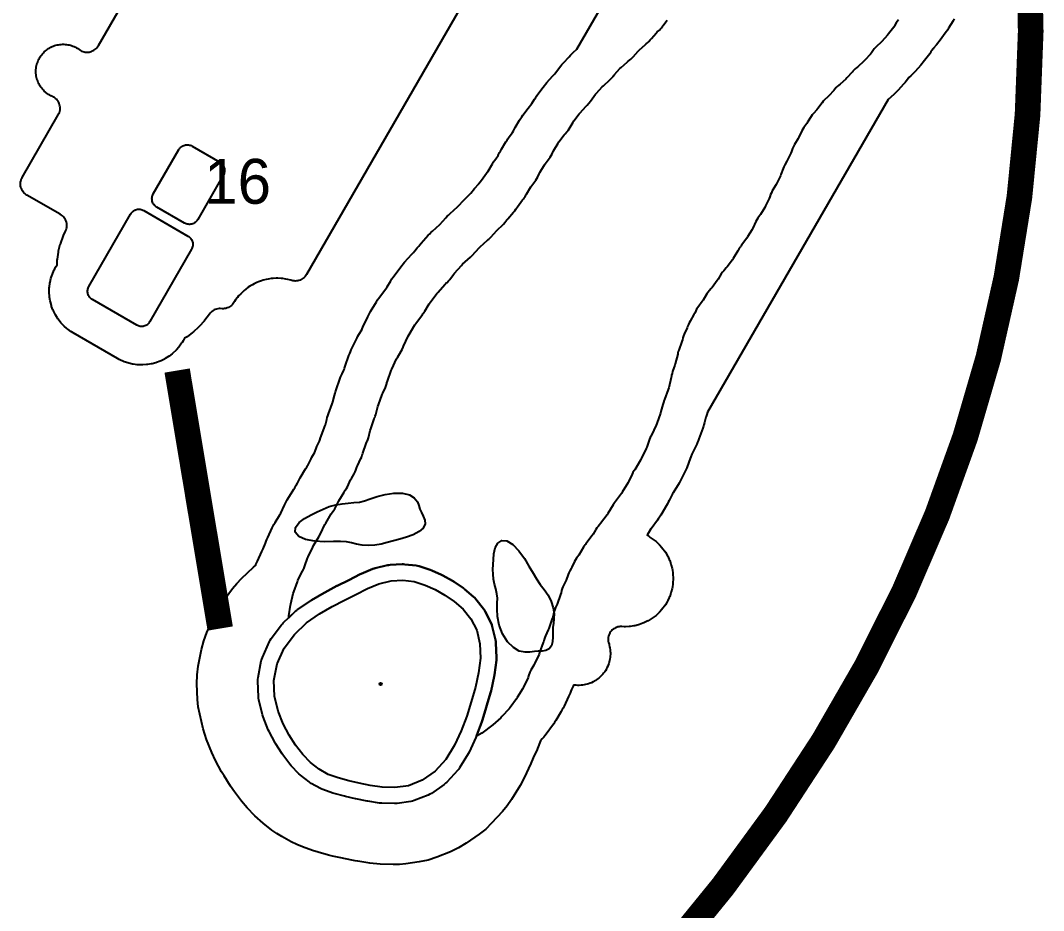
# Model space of a CAD drawing. Extents: x 425531 to 428300, y 1577248 to 1578701.
# Drawn here: x 425815.2 to 426134.5, y 1577778 to 1578055.8 of the extents above; entities that cross this region are included whole.
import ezdxf

# ---------------------------------------------------------------- set-up
doc = ezdxf.new("R2010")
doc.units = 21
for name, color, linetype, true_color in [('L-GOLF-ANNO', 7, 'Continuous', 0xffd23c), ('L-GOLF-BNKR', 7, 'Continuous', 0xe9dcb5), ('L-GOLF-CART', 7, 'Continuous', 0xcfcac0), ('L-GOLF-COLLAR', 7, 'Continuous', 0x5f9a33), ('L-GOLF-FWY', 7, 'Continuous', 0x6a9e35), ('L-GOLF-GRN', 7, 'Continuous', 0x74b23e), ('L-GOLF-PIN', 7, 'Continuous', 0xe0262b), ('L-GOLF-ROUGH', 7, 'Continuous', 0x4f7d2c), ('L-GOLF-TEE', 7, 'Continuous', 0x6fa63a)]:
    doc.layers.add(name, color=color, linetype=linetype, true_color=true_color)

msp = doc.modelspace()

# ---------------------------------------------------------------- linework, layer by layer
at = {"layer": 'L-GOLF-BNKR'}
for points, elevation in [([(425901.1, 1577897.6), (425902.2, 1577899.1), (425903.9, 1577900.4), (425905.9, 1577901.5), (425907.8, 1577902.5), (425909.7, 1577903.3), (425911.6, 1577904.1), (425913.6, 1577904.6), (425915.6, 1577905), (425917.5, 1577905.2), (425919.3, 1577905.4), (425921, 1577905.5), (425922.6, 1577905.9), (425924.4, 1577906.5), (425926.5, 1577907.2), (425929, 1577907.9), (425931.7, 1577908.3), (425934.4, 1577908.3), (425936.6, 1577907.8), (425938.1, 1577906.8), (425939.1, 1577905.6), (425939.6, 1577904.4), (425939.9, 1577903.3), (425940.4, 1577902.2), (425940.9, 1577901.1), (425941.4, 1577899.9), (425941.5, 1577898.7), (425940.9, 1577897.4), (425939.7, 1577896.3), (425937.8, 1577895.3), (425935.7, 1577894.5), (425933.6, 1577893.9), (425931.6, 1577893.4), (425929.7, 1577892.9), (425927.8, 1577892.4), (425925.8, 1577892.1), (425923.8, 1577892), (425921.9, 1577892.1), (425920.1, 1577892.4), (425918.5, 1577892.8), (425917, 1577893.1), (425915.1, 1577893.2), (425912.9, 1577893.2), (425910.1, 1577893.1), (425907.1, 1577893.3), (425904.2, 1577893.8), (425902.1, 1577894.8), (425901, 1577896.1), (425901.1, 1577897.6)], 68.75), ([(425963, 1577889.4), (425963.4, 1577891.2), (425964.2, 1577892.7), (425965.4, 1577893.5), (425967, 1577893.4), (425968.9, 1577892.3), (425970.8, 1577890.3), (425972.5, 1577887.9), (425973.9, 1577885.5), (425975.2, 1577883.3), (425976.3, 1577881.5), (425977.4, 1577879.8), (425978.7, 1577878.2), (425979.9, 1577876.4), (425980.8, 1577874.5), (425981.5, 1577872.5), (425981.8, 1577870.7), (425981.7, 1577869.1), (425981.6, 1577867.7), (425981.4, 1577866.4), (425981.4, 1577864.9), (425981.4, 1577863.4), (425981.3, 1577861.9), (425980.9, 1577860.6), (425980.2, 1577859.7), (425979.2, 1577859.2), (425978, 1577859), (425976.8, 1577859), (425975.6, 1577858.9), (425974.2, 1577858.7), (425972.7, 1577858.7), (425970.9, 1577859), (425969.1, 1577860.1), (425967.2, 1577861.9), (425965.7, 1577864.4), (425964.6, 1577867.1), (425964.1, 1577869.8), (425964, 1577872.1), (425964, 1577874), (425964.1, 1577875.5), (425963.9, 1577876.9), (425963.6, 1577878.4), (425963.2, 1577879.9), (425962.8, 1577881.4), (425962.7, 1577883), (425962.6, 1577884.5), (425962.7, 1577886), (425962.8, 1577887.6), (425963, 1577889.4)], 69.02)]:
    msp.add_lwpolyline(points, close=True, dxfattribs=dict(at, elevation=elevation))
at = {"layer": 'L-GOLF-CART', "const_width": 8}
for points in [[(426082.63, 1578273.06), (426094.04, 1578244.26), (426103.89, 1578215.8), (426112.2, 1578187.69), (426118.96, 1578159.93), (426124.17, 1578132.53), (426127.83, 1578105.47), (426129.94, 1578078.76), (426130.5, 1578052.4), (426129.51, 1578026.39), (426126.98, 1578000.73), (426122.89, 1577975.42), (426117.26, 1577950.46), (426110.08, 1577925.85), (426101.34, 1577901.59), (426091.06, 1577877.67), (426079.23, 1577854.11), (426065.85, 1577830.9), (426050.93, 1577808.04), (426034.45, 1577785.52), (426016.43, 1577763.36), (425996.85, 1577741.54), (425975.73, 1577720.08), (425953.06, 1577698.96)], [(425877.57, 1577866.04), (425876.98, 1577869.54), (425876.4, 1577873.04), (425875.81, 1577876.54), (425875.23, 1577880.04), (425874.64, 1577883.54), (425874.06, 1577887.04), (425873.47, 1577890.54), (425872.89, 1577894.04), (425872.3, 1577897.54), (425871.72, 1577901.04), (425871.13, 1577904.54), (425870.55, 1577908.04), (425869.97, 1577911.54), (425869.38, 1577915.04), (425868.8, 1577918.55), (425868.21, 1577922.05), (425867.63, 1577925.55), (425867.04, 1577929.05), (425866.46, 1577932.55), (425865.87, 1577936.05), (425865.29, 1577939.55), (425864.7, 1577943.05), (425864.12, 1577946.55)]]:
    msp.add_lwpolyline(points, dxfattribs=at)
at = {"layer": 'L-GOLF-COLLAR', "elevation": 72.72}
msp.add_lwpolyline([(425909.63, 1577815.79), (425909.25, 1577815.94), (425908.88, 1577816.12), (425905.98, 1577817.72), (425905.65, 1577817.92), (425905.33, 1577818.15), (425902.63, 1577820.25), (425902.09, 1577820.74), (425899.69, 1577823.24), (425899.32, 1577823.68), (425897.12, 1577826.58), (425896.86, 1577826.95), (425894.86, 1577830.15), (425894.71, 1577830.41), (425892.81, 1577833.91), (425892.56, 1577834.44), (425890.96, 1577838.44), (425890.74, 1577839.14), (425889.64, 1577843.74), (425889.55, 1577844.21), (425889.5, 1577844.7), (425889.3, 1577849.6), (425889.31, 1577850.17), (425889.39, 1577850.74), (425890.39, 1577855.94), (425890.53, 1577856.51), (425890.74, 1577857.05), (425892.94, 1577861.95), (425893.19, 1577862.43), (425893.49, 1577862.89), (425896.69, 1577867.19), (425896.96, 1577867.52), (425897.26, 1577867.83), (425901.06, 1577871.43), (425901.36, 1577871.69), (425901.68, 1577871.93), (425905.78, 1577874.73), (425906.06, 1577874.91), (425909.96, 1577877.21), (425910.17, 1577877.32), (425913.97, 1577879.32), (425914.06, 1577879.37), (425917.66, 1577881.17), (425921.26, 1577882.97), (425921.58, 1577883.12), (425925.18, 1577884.62), (425925.56, 1577884.76), (425925.95, 1577884.87), (425929.75, 1577885.77), (425930.19, 1577885.85), (425930.63, 1577885.89), (425934.33, 1577886.09), (425934.75, 1577886.1), (425935.17, 1577886.07), (425938.67, 1577885.67), (425939.16, 1577885.59), (425939.64, 1577885.46), (425943.04, 1577884.36), (425943.56, 1577884.16), (425946.66, 1577882.76), (425947, 1577882.58), (425950.1, 1577880.88), (425950.54, 1577880.62), (425953.44, 1577878.62), (425953.85, 1577878.3), (425956.65, 1577875.9), (425956.99, 1577875.58), (425957.3, 1577875.22), (425959.7, 1577872.22), (425960.01, 1577871.79), (425960.27, 1577871.34), (425962.07, 1577867.74), (425962.3, 1577867.21), (425962.46, 1577866.66), (425963.46, 1577862.46), (425963.55, 1577861.99), (425963.6, 1577861.52), (425963.8, 1577857.02), (425963.8, 1577856.59), (425963.76, 1577856.15), (425963.16, 1577851.55), (425963.08, 1577851.12), (425962.08, 1577846.62), (425962, 1577846.31), (425960.7, 1577841.81), (425960.67, 1577841.71), (425959.27, 1577837.21), (425959.19, 1577836.97), (425957.49, 1577832.37), (425957.33, 1577831.99), (425955.23, 1577827.49), (425954.96, 1577826.98), (425952.26, 1577822.58), (425951.99, 1577822.19), (425951.68, 1577821.82), (425948.28, 1577818.12), (425947.89, 1577817.74), (425947.47, 1577817.4), (425943.47, 1577814.6), (425942.97, 1577814.3), (425942.44, 1577814.05), (425938.14, 1577812.35), (425937.58, 1577812.17), (425937.01, 1577812.05), (425932.81, 1577811.45), (425932.39, 1577811.41), (425931.98, 1577811.4), (425927.98, 1577811.5), (425927.3, 1577811.56), (425923.6, 1577812.16), (425923.42, 1577812.2), (425919.92, 1577812.9), (425919.83, 1577812.92), (425916.63, 1577813.62), (425916.38, 1577813.68), (425913.08, 1577814.58), (425912.73, 1577814.69), (425909.63, 1577815.79)], close=True, dxfattribs=at)
at = {"layer": 'L-GOLF-FWY', "elevation": 70.9}
msp.add_lwpolyline([(426089.27, 1578056.03), (426088.88, 1578055.56), (426088.54, 1578055.05), (426088.01, 1578054.16), (426087.74, 1578053.75), (426086.15, 1578051.62), (426085.84, 1578051.24), (426084.06, 1578049.27), (426083.71, 1578048.92), (426082.48, 1578047.81), (426082.04, 1578047.37), (426081.65, 1578046.9), (426080.77, 1578045.7), (426080.46, 1578045.32), (426078.74, 1578043.43), (426078.4, 1578043.09), (426076.51, 1578041.38), (426076.25, 1578041.16), (426076.25, 1578041.16), (426075.68, 1578040.69), (426075.33, 1578040.34), (426075.07, 1578040.03), (426075.02, 1578039.97), (426074.86, 1578039.78), (426074.75, 1578039.65), (426073.14, 1578037.87), (426072.79, 1578037.52), (426071.01, 1578035.91), (426070.63, 1578035.6), (426070.62, 1578035.6), (426070.15, 1578035.21), (426069.8, 1578034.86), (426069.42, 1578034.39), (426069.38, 1578034.34), (426069.07, 1578033.96), (426067.54, 1578032.28), (426067.2, 1578031.93), (426066.19, 1578031.02), (426065.76, 1578030.58), (426065.37, 1578030.11), (426064.05, 1578028.34), (426063.74, 1578027.96), (426062.69, 1578026.8), (426062.3, 1578026.32), (426061.96, 1578025.82), (426060.88, 1578024.01), (426060.61, 1578023.6), (426059.72, 1578022.4), (426059.38, 1578021.89), (426059.09, 1578021.35), (426058.18, 1578019.43), (426057.95, 1578019), (426056.83, 1578017.14), (426056.71, 1578016.91), (426056.48, 1578016.51), (426056.18, 1578015.81), (426055.85, 1578014.88), (426055.66, 1578014.43), (426054.65, 1578012.28), (426054.42, 1578011.85), (426053.73, 1578010.71), (426053.44, 1578010.17), (426053.21, 1578009.6), (426052.55, 1578007.77), (426052.37, 1578007.31), (426051.29, 1578005.04), (426051.06, 1578004.61), (426049.85, 1578002.6), (426049.57, 1578002.06), (426049.33, 1578001.49), (426049.06, 1578000.73), (426048.87, 1578000.28), (426047.74, 1577997.9), (426047.51, 1577997.46), (426046.16, 1577995.2), (426045.88, 1577994.79), (426045.37, 1577994.1), (426045.03, 1577993.59), (426044.74, 1577993.05), (426043.76, 1577990.98), (426043.53, 1577990.55), (426042.14, 1577988.23), (426041.87, 1577987.82), (426040.25, 1577985.64), (426040.1, 1577985.45), (426040, 1577985.33), (426039.93, 1577985.23), (426039.79, 1577985.06), (426039.55, 1577984.72), (426039.29, 1577984.26), (426039.2, 1577984.1), (426039.06, 1577983.86), (426037.68, 1577981.55), (426037.41, 1577981.15), (426035.79, 1577978.96), (426035.48, 1577978.58), (426034.68, 1577977.7), (426034.29, 1577977.22), (426033.95, 1577976.71), (426032.96, 1577975.06), (426032.69, 1577974.66), (426031.08, 1577972.49), (426030.77, 1577972.11), (426030.19, 1577971.47), (426029.8, 1577971), (426029.46, 1577970.49), (426028.29, 1577968.54), (426028.02, 1577968.13), (426026.59, 1577966.21), (426026.25, 1577965.7), (426025.96, 1577965.16), (426025.64, 1577964.48), (426025.41, 1577964.05), (426024.18, 1577962), (426023.89, 1577961.46), (426023.66, 1577960.89), (426023.44, 1577960.28), (426023.25, 1577959.83), (426022.37, 1577957.95), (426022.13, 1577957.39), (426021.95, 1577956.8), (426021.78, 1577956.1), (426021.64, 1577955.63), (426020.66, 1577952.91), (426020.52, 1577952.47), (426020.42, 1577952.03), (426020.39, 1577951.91), (426020.34, 1577951.67), (426019.59, 1577948.65), (426019.44, 1577948.18), (426018.75, 1577946.25), (426018.57, 1577945.66), (426018.45, 1577945.06), (426018.42, 1577944.84), (426018.32, 1577944.36), (426017.52, 1577941.15), (426017.38, 1577940.68), (426016.26, 1577937.56), (426016.14, 1577937.26), (426016.14, 1577937.26), (426015.86, 1577936.58), (426015.68, 1577936), (426015.11, 1577933.72), (426014.97, 1577933.25), (426013.8, 1577929.99), (426013.61, 1577929.53), (426012.13, 1577926.4), (426012.02, 1577926.18), (426011.99, 1577926.13), (426011.55, 1577925.12), (426010.67, 1577922.67), (426010.48, 1577922.22), (426008.97, 1577919.02), (426008.74, 1577918.58), (426006.92, 1577915.55), (426006.79, 1577915.34), (426006.38, 1577914.73), (426006.09, 1577914.19), (426005.07, 1577912.03), (426004.83, 1577911.59), (426003.02, 1577908.57), (426002.75, 1577908.16), (426000.58, 1577905.23), (426000.17, 1577904.62), (425998.58, 1577901.97), (425998.3, 1577901.56), (425996.26, 1577898.8), (425995.94, 1577898.42), (425995.5, 1577897.93), (425995.11, 1577897.45), (425994.77, 1577896.94), (425993.92, 1577895.51), (425993.64, 1577895.11), (425991.67, 1577892.45), (425991.52, 1577892.25), (425991.43, 1577892.15), (425991.16, 1577891.78), (425990.91, 1577891.4), (425989.44, 1577888.95), (425989.16, 1577888.54), (425988.79, 1577888.03), (425988.45, 1577887.52), (425988.16, 1577886.98), (425987.31, 1577885.18), (425987.08, 1577884.75), (425986.62, 1577884), (425986.34, 1577883.46), (425986.1, 1577882.89), (425985.49, 1577881.18), (425985.3, 1577880.73), (425984.53, 1577879.09), (425984.29, 1577878.53), (425984.12, 1577877.94), (425983.92, 1577877.15), (425983.78, 1577876.68), (425982.69, 1577873.66), (425982.51, 1577873.2), (425982.21, 1577872.59), (425981.98, 1577872.02), (425981.8, 1577871.44), (425981.35, 1577869.61), (425981.2, 1577869.14), (425980.09, 1577866.04), (425979.91, 1577865.59), (425979.06, 1577863.81), (425978.83, 1577863.24), (425978.65, 1577862.65), (425978.52, 1577862.14), (425978.38, 1577861.68), (425977.25, 1577858.53), (425977.07, 1577858.07), (425975.63, 1577855.05), (425975.4, 1577854.61), (425974.77, 1577853.55), (425974.48, 1577853.01), (425974.24, 1577852.44), (425973.82, 1577851.25), (425973.63, 1577850.8), (425972.2, 1577847.79), (425971.97, 1577847.35), (425970.26, 1577844.49), (425969.99, 1577844.09), (425968, 1577841.41), (425967.69, 1577841.03), (425965.45, 1577838.56), (425965.1, 1577838.21), (425962.63, 1577835.98), (425962.25, 1577835.66), (425959.58, 1577833.68), (425959.17, 1577833.41), (425957.51, 1577832.41), (425959.19, 1577836.97), (425959.27, 1577837.21), (425960.67, 1577841.71), (425960.7, 1577841.81), (425962, 1577846.31), (425962.08, 1577846.62), (425963.08, 1577851.12), (425963.16, 1577851.55), (425963.76, 1577856.15), (425963.8, 1577856.59), (425963.8, 1577857.02), (425963.6, 1577861.52), (425963.55, 1577861.99), (425963.46, 1577862.46), (425962.46, 1577866.66), (425962.3, 1577867.21), (425962.07, 1577867.74), (425960.27, 1577871.34), (425960.01, 1577871.79), (425959.7, 1577872.22), (425957.3, 1577875.22), (425956.99, 1577875.58), (425956.65, 1577875.9), (425953.85, 1577878.3), (425953.44, 1577878.62), (425950.54, 1577880.62), (425950.1, 1577880.88), (425947, 1577882.58), (425946.66, 1577882.76), (425943.56, 1577884.16), (425943.04, 1577884.36), (425939.64, 1577885.46), (425939.16, 1577885.59), (425938.67, 1577885.67), (425935.17, 1577886.07), (425934.75, 1577886.1), (425934.33, 1577886.09), (425930.63, 1577885.89), (425930.19, 1577885.85), (425929.75, 1577885.77), (425925.95, 1577884.87), (425925.56, 1577884.76), (425925.18, 1577884.62), (425921.58, 1577883.12), (425921.26, 1577882.97), (425917.66, 1577881.17), (425914.06, 1577879.37), (425913.97, 1577879.32), (425910.17, 1577877.32), (425909.96, 1577877.21), (425906.06, 1577874.91), (425905.78, 1577874.73), (425901.68, 1577871.93), (425901.36, 1577871.69), (425901.06, 1577871.43), (425898.93, 1577869.41), (425898.94, 1577869.51), (425898.98, 1577870), (425899.47, 1577873.29), (425899.57, 1577873.78), (425900.38, 1577877.01), (425900.52, 1577877.48), (425901.64, 1577880.62), (425901.83, 1577881.07), (425903.26, 1577884.08), (425903.41, 1577884.36), (425903.4, 1577884.36), (425903.4, 1577884.36), (425903.75, 1577885.01), (425903.98, 1577885.58), (425904.85, 1577887.99), (425905.03, 1577888.44), (425906.46, 1577891.46), (425906.7, 1577891.9), (425908.35, 1577894.66), (425908.46, 1577894.88), (425908.89, 1577895.63), (425910.26, 1577898.53), (425910.49, 1577898.96), (425912.18, 1577901.79), (425912.46, 1577902.2), (425913, 1577902.93), (425913.34, 1577903.44), (425913.63, 1577903.98), (425914.33, 1577905.45), (425914.56, 1577905.88), (425916.21, 1577908.64), (425916.48, 1577909.05), (425916.61, 1577909.23), (425916.96, 1577909.74), (425917.24, 1577910.28), (425918.27, 1577912.44), (425918.5, 1577912.87), (425919.38, 1577914.35), (425919.67, 1577914.89), (425919.91, 1577915.46), (425920.23, 1577916.36), (425920.42, 1577916.82), (425921.5, 1577919.09), (425921.73, 1577919.66), (425921.91, 1577920.25), (425921.93, 1577920.34), (425922.07, 1577920.81), (425923.15, 1577923.82), (425923.34, 1577924.28), (425923.4, 1577924.4), (425923.63, 1577924.96), (425923.81, 1577925.55), (425924.39, 1577927.86), (425924.53, 1577928.33), (425925.65, 1577931.45), (425925.74, 1577931.68), (425925.79, 1577931.81), (425925.83, 1577931.91), (425925.97, 1577932.27), (425926.15, 1577932.85), (425926.79, 1577935.38), (425926.93, 1577935.85), (425928.09, 1577939.09), (425928.27, 1577939.54), (425929.11, 1577941.31), (425929.34, 1577941.87), (425929.52, 1577942.46), (425929.59, 1577942.76), (425929.74, 1577943.23), (425930.93, 1577946.55), (425931.11, 1577947), (425932.62, 1577950.19), (425932.85, 1577950.63), (425934.04, 1577952.6), (425934.33, 1577953.14), (425934.61, 1577953.82), (425934.61, 1577953.82), (425934.74, 1577954.13), (425936.25, 1577957.33), (425936.48, 1577957.76), (425938.3, 1577960.8), (425938.58, 1577961.21), (425940.69, 1577964.05), (425940.84, 1577964.25), (425940.88, 1577964.3), (425941.16, 1577964.66), (425941.41, 1577965.05), (425942.81, 1577967.38), (425943.08, 1577967.79), (425945.14, 1577970.57), (425945.45, 1577970.95), (425947.78, 1577973.52), (425948.13, 1577973.87), (425948.36, 1577974.07), (425948.79, 1577974.51), (425949.18, 1577974.98), (425950.32, 1577976.52), (425950.63, 1577976.9), (425952.85, 1577979.35), (425953.2, 1577979.7), (425955.72, 1577981.98), (425956.24, 1577982.5), (425958.33, 1577984.81), (425958.68, 1577985.16), (425960.98, 1577987.25), (425961.17, 1577987.41), (425961.19, 1577987.42), (425961.35, 1577987.57), (425961.56, 1577987.74), (425962, 1577988.18), (425963.87, 1577990.25), (425964.22, 1577990.6), (425965.55, 1577991.8), (425965.99, 1577992.24), (425966.38, 1577992.71), (425967, 1577993.55), (425967.31, 1577993.93), (425969.13, 1577995.94), (425969.52, 1577996.41), (425969.86, 1577996.92), (425970.05, 1577997.23), (425970.32, 1577997.64), (425971.92, 1577999.8), (425972.07, 1577999.99), (425972.2, 1578000.14), (425972.22, 1578000.17), (425972.46, 1578000.46), (425972.7, 1578000.8), (425972.96, 1578001.24), (425973.03, 1578001.38), (425973.15, 1578001.6), (425974.52, 1578003.88), (425974.79, 1578004.29), (425976.04, 1578005.96), (425976.38, 1578006.47), (425976.67, 1578007.01), (425977.12, 1578007.96), (425977.35, 1578008.4), (425978.73, 1578010.71), (425979, 1578011.11), (425980.49, 1578013.11), (425980.83, 1578013.62), (425981.12, 1578014.16), (425981.38, 1578014.73), (425981.61, 1578015.16), (425983.01, 1578017.49), (425983.29, 1578017.9), (425984.91, 1578020.09), (425985.22, 1578020.47), (425985.74, 1578021.04), (425986.13, 1578021.51), (425986.47, 1578022.02), (425987.67, 1578024.03), (425987.94, 1578024.44), (425989.56, 1578026.62), (425989.87, 1578026.99), (425991.69, 1578029), (425992.03, 1578029.35), (425992.08, 1578029.39), (425992.61, 1578029.94), (425993.14, 1578030.62), (425993.14, 1578030.63), (425994.71, 1578032.75), (425995.02, 1578033.12), (425996.79, 1578035.08), (425997.14, 1578035.43), (425999.16, 1578037.26), (425999.23, 1578037.33), (425999.68, 1578037.75), (426000.18, 1578038.34), (426000.31, 1578038.52), (426000.62, 1578038.9), (426002.31, 1578040.76), (426002.66, 1578041.11), (426004.52, 1578042.8), (426004.9, 1578043.11), (426005.3, 1578043.4), (426005.69, 1578043.72), (426005.99, 1578044), (426006.4, 1578044.46), (426006.4, 1578044.46), (426006.43, 1578044.5), (426008.02, 1578046.26), (426008.37, 1578046.6), (426010.13, 1578048.2), (426010.51, 1578048.51), (426010.51, 1578048.51), (426010.98, 1578048.9), (426011.33, 1578049.24), (426011.72, 1578049.72), (426011.8, 1578049.83), (426012.11, 1578050.21), (426013.62, 1578051.87), (426013.97, 1578052.22), (426014.62, 1578052.81), (426014.99, 1578053.17), (426015.25, 1578053.48), (426015.55, 1578053.89), (426015.6, 1578053.97), (426015.74, 1578054.17), (426017.04, 1578055.91)], dxfattribs=at)
at = {"layer": 'L-GOLF-GRN', "elevation": 72.72}
msp.add_lwpolyline([(425911.3, 1577820.5), (425908.4, 1577822.1), (425905.7, 1577824.2), (425903.3, 1577826.7), (425901.1, 1577829.6), (425899.1, 1577832.8), (425897.2, 1577836.3), (425895.6, 1577840.3), (425894.5, 1577844.9), (425894.3, 1577849.8), (425895.3, 1577855), (425897.5, 1577859.9), (425900.7, 1577864.2), (425904.5, 1577867.8), (425908.6, 1577870.6), (425912.5, 1577872.9), (425916.3, 1577874.9), (425919.9, 1577876.7), (425923.5, 1577878.5), (425927.1, 1577880), (425930.9, 1577880.9), (425934.6, 1577881.1), (425938.1, 1577880.7), (425941.5, 1577879.6), (425944.6, 1577878.2), (425947.7, 1577876.5), (425950.6, 1577874.5), (425953.4, 1577872.1), (425955.8, 1577869.1), (425957.6, 1577865.5), (425958.6, 1577861.3), (425958.8, 1577856.8), (425958.2, 1577852.2), (425957.2, 1577847.7), (425955.9, 1577843.2), (425954.5, 1577838.7), (425952.8, 1577834.1), (425950.7, 1577829.6), (425948, 1577825.2), (425944.6, 1577821.5), (425940.6, 1577818.7), (425936.3, 1577817), (425932.1, 1577816.4), (425928.1, 1577816.5), (425924.4, 1577817.1), (425920.9, 1577817.8), (425917.7, 1577818.5), (425914.4, 1577819.4), (425911.3, 1577820.5)], close=True, dxfattribs=at)
at = {"layer": 'L-GOLF-PIN'}
msp.add_circle((425927.6, 1577848.7, 72.72), 0.35, dxfattribs=at)
at = {"layer": 'L-GOLF-ROUGH'}
for points, elevation in [([(425974.03, 1578096.94), (425904.5, 1577976.49), (425904.29, 1577976.17), (425904.05, 1577975.86), (425903.79, 1577975.59), (425903.5, 1577975.34), (425903.18, 1577975.12), (425902.85, 1577974.93), (425902.5, 1577974.77), (425902.14, 1577974.64), (425901.77, 1577974.56), (425901.39, 1577974.5), (425901, 1577974.49), (425900.62, 1577974.51), (425900.24, 1577974.57), (425899.87, 1577974.66), (425899.58, 1577974.75), (425898.65, 1577974.98), (425898.07, 1577975.1), (425897.13, 1577975.24), (425896.54, 1577975.29), (425895.59, 1577975.34), (425895, 1577975.34), (425894.05, 1577975.29), (425893.46, 1577975.24), (425892.51, 1577975.1), (425891.94, 1577974.98), (425891.01, 1577974.75), (425890.45, 1577974.58), (425889.55, 1577974.26), (425889, 1577974.03), (425888.14, 1577973.62), (425887.62, 1577973.34), (425886.8, 1577972.85), (425886.31, 1577972.53), (425885.54, 1577971.96), (425885.09, 1577971.58), (425884.38, 1577970.94), (425883.96, 1577970.52), (425883.32, 1577969.82), (425882.95, 1577969.36), (425882.38, 1577968.59), (425882.05, 1577968.1), (425881.86, 1577967.79), (425881.64, 1577967.46), (425881.39, 1577967.15), (425881.1, 1577966.87), (425880.79, 1577966.62), (425880.45, 1577966.4), (425880.1, 1577966.21), (425879.73, 1577966.07), (425879.34, 1577965.95), (425878.95, 1577965.88), (425878.55, 1577965.85), (425878.15, 1577965.86), (425877.6, 1577965.9), (425877.2, 1577965.89), (425876.81, 1577965.84), (425876.42, 1577965.75), (425876.04, 1577965.62), (425875.67, 1577965.45), (425875.33, 1577965.25), (425875, 1577965.01), (425874.7, 1577964.74), (425874.43, 1577964.45), (425874.22, 1577964.15), (425872.81, 1577962.26), (425872.56, 1577961.96), (425871.11, 1577960.36), (425870.84, 1577960.08), (425869.24, 1577958.64), (425868.93, 1577958.39), (425867.2, 1577957.1), (425866.87, 1577956.88), (425866.47, 1577956.64), (425866, 1577955.82), (425866, 1577955.82), (425865.69, 1577955.32), (425865.53, 1577955.07), (425864.85, 1577954.11), (425864.67, 1577953.88), (425863.89, 1577952.99), (425863.68, 1577952.78), (425862.82, 1577951.97), (425862.6, 1577951.78), (425861.66, 1577951.06), (425861.42, 1577950.89), (425860.42, 1577950.27), (425860.16, 1577950.13), (425859.1, 1577949.6), (425858.83, 1577949.49), (425857.73, 1577949.07), (425857.45, 1577948.98), (425856.31, 1577948.68), (425856.02, 1577948.61), (425854.86, 1577948.42), (425854.57, 1577948.39), (425853.39, 1577948.31), (425853.09, 1577948.31), (425851.91, 1577948.35), (425851.62, 1577948.37), (425850.45, 1577948.52), (425850.16, 1577948.58), (425849.01, 1577948.85), (425848.73, 1577948.93), (425847.61, 1577949.31), (425847.34, 1577949.42), (425846.26, 1577949.9), (425846, 1577950.04), (425845.48, 1577950.32), (425831.68, 1577958.32), (425831.18, 1577958.62), (425830.93, 1577958.78), (425829.97, 1577959.47), (425829.74, 1577959.65), (425828.86, 1577960.43), (425828.65, 1577960.63), (425827.85, 1577961.49), (425827.66, 1577961.71), (425826.94, 1577962.65), (425826.77, 1577962.89), (425826.15, 1577963.89), (425826.01, 1577964.14), (425825.49, 1577965.2), (425825.37, 1577965.47), (425824.96, 1577966.57), (425824.87, 1577966.85), (425824.57, 1577967.99), (425824.5, 1577968.27), (425824.31, 1577969.43), (425824.28, 1577969.72), (425824.2, 1577970.9), (425824.2, 1577971.19), (425824.23, 1577972.37), (425824.26, 1577972.66), (425824.41, 1577973.83), (425824.46, 1577974.11), (425824.73, 1577975.26), (425824.81, 1577975.54), (425825.19, 1577976.66), (425825.29, 1577976.93), (425825.78, 1577978), (425825.91, 1577978.26), (425826.19, 1577978.78), (425826.65, 1577979.58), (425826.72, 1577980.95), (425826.76, 1577981.34), (425827.07, 1577983.48), (425827.15, 1577983.86), (425827.67, 1577985.96), (425827.79, 1577986.33), (425828.52, 1577988.36), (425828.67, 1577988.73), (425829.28, 1577990.02), (425829.47, 1577990.48), (425829.58, 1577990.86), (425829.66, 1577991.24), (425829.69, 1577991.64), (425829.69, 1577992.04), (425829.65, 1577992.43), (425829.57, 1577992.82), (425829.45, 1577993.2), (425829.3, 1577993.56), (425829.11, 1577993.91), (425828.88, 1577994.24), (425828.63, 1577994.54), (425828.34, 1577994.82), (425828.03, 1577995.06), (425827.62, 1577995.33), (425817.23, 1578001.33), (425816.9, 1578001.54), (425816.59, 1578001.79), (425816.31, 1578002.06), (425816.05, 1578002.36), (425815.83, 1578002.68), (425815.64, 1578003.03), (425815.48, 1578003.39), (425815.36, 1578003.76), (425815.28, 1578004.14), (425815.23, 1578004.53), (425815.23, 1578004.93), (425815.26, 1578005.32), (425815.33, 1578005.7), (425815.44, 1578006.08), (425815.58, 1578006.45), (425815.76, 1578006.79), (425827.03, 1578026.31), (425827.25, 1578026.75), (425827.4, 1578027.12), (425827.51, 1578027.51), (425827.58, 1578027.9), (425827.61, 1578028.3), (425827.59, 1578028.7), (425827.54, 1578029.1), (425827.45, 1578029.49), (425827.33, 1578029.86), (425827.16, 1578030.23), (425826.96, 1578030.57), (425826.72, 1578030.9), (425826.46, 1578031.2), (425826.16, 1578031.47), (425825.84, 1578031.71), (425825.5, 1578031.91), (425825.28, 1578032.02), (425825.24, 1578032.04), (425824.66, 1578032.32), (425824.36, 1578032.48), (425823.99, 1578032.71), (425823.66, 1578032.93), (425823.3, 1578033.19), (425823, 1578033.44), (425822.67, 1578033.73), (425822.4, 1578034.01), (425822.1, 1578034.34), (425821.85, 1578034.64), (425821.59, 1578035), (425821.37, 1578035.32), (425821.14, 1578035.7), (425820.96, 1578036.05), (425820.77, 1578036.45), (425820.62, 1578036.81), (425820.47, 1578037.22), (425820.36, 1578037.6), (425820.25, 1578038.03), (425820.17, 1578038.41), (425820.11, 1578038.85), (425820.07, 1578039.24), (425820.05, 1578039.68), (425820.05, 1578040.07), (425820.07, 1578040.51), (425820.11, 1578040.9), (425820.17, 1578041.34), (425820.25, 1578041.73), (425820.36, 1578042.15), (425820.47, 1578042.53), (425820.62, 1578042.94), (425820.77, 1578043.31), (425820.96, 1578043.71), (425821.14, 1578044.05), (425821.37, 1578044.43), (425821.59, 1578044.76), (425821.85, 1578045.11), (425822.1, 1578045.41), (425822.4, 1578045.74), (425822.67, 1578046.02), (425823, 1578046.32), (425823.31, 1578046.56), (425823.66, 1578046.83), (425823.99, 1578047.05), (425824.36, 1578047.27), (425824.71, 1578047.46), (425825.11, 1578047.65), (425825.47, 1578047.8), (425825.89, 1578047.94), (425826.26, 1578048.06), (425826.69, 1578048.17), (425827.08, 1578048.24), (425827.51, 1578048.31), (425827.9, 1578048.35), (425828.34, 1578048.37), (425828.74, 1578048.37), (425829.18, 1578048.35), (425829.57, 1578048.31), (425830, 1578048.24), (425830.39, 1578048.17), (425830.82, 1578048.06), (425831.19, 1578047.94), (425831.61, 1578047.8), (425831.97, 1578047.65), (425832.37, 1578047.46), (425832.72, 1578047.27), (425833.09, 1578047.05), (425833.42, 1578046.83), (425833.55, 1578046.73), (425833.97, 1578046.45), (425834.32, 1578046.27), (425834.68, 1578046.12), (425835.06, 1578046), (425835.45, 1578045.93), (425835.84, 1578045.89), (425836.24, 1578045.89), (425836.63, 1578045.93), (425837.02, 1578046.01), (425837.4, 1578046.13), (425837.76, 1578046.29), (425838.11, 1578046.48), (425838.44, 1578046.7), (425838.74, 1578046.96), (425839.02, 1578047.24), (425839.26, 1578047.55), (425839.53, 1578047.97), (425879.8, 1578117.72)], 69.72), ([(426106.62, 1578056.27), (426106.28, 1578055.67), (426104.89, 1578053.35), (426104.52, 1578052.77), (426104.25, 1578052.36), (426103.85, 1578051.8), (426102.24, 1578049.63), (426101.81, 1578049.09), (426101.5, 1578048.71), (426101.05, 1578048.19), (426100.15, 1578047.19), (426100.02, 1578046.96), (426099.65, 1578046.38), (426099.38, 1578045.97), (426098.98, 1578045.41), (426097.4, 1578043.28), (426096.97, 1578042.74), (426096.66, 1578042.36), (426096.21, 1578041.84), (426094.43, 1578039.87), (426093.96, 1578039.37), (426093.61, 1578039.02), (426093.11, 1578038.55), (426092.44, 1578037.95), (426092.01, 1578037.36), (426091.59, 1578036.82), (426091.28, 1578036.44), (426090.83, 1578035.92), (426089.12, 1578034.03), (426088.64, 1578033.53), (426088.3, 1578033.19), (426087.8, 1578032.71), (426086.04, 1578031.12), (426029.68, 1577933.51), (426029.44, 1577932.84), (426029.2, 1577932.2), (426029.12, 1577932.01), (426028.69, 1577930.32), (426028.51, 1577929.65), (426028.37, 1577929.18), (426028.15, 1577928.53), (426026.98, 1577925.27), (426026.74, 1577924.63), (426026.55, 1577924.17), (426026.27, 1577923.55), (426024.79, 1577920.41), (426024.68, 1577920.19), (426024.55, 1577919.89), (426023.85, 1577917.96), (426023.61, 1577917.32), (426023.42, 1577916.86), (426023.14, 1577916.23), (426021.62, 1577913.03), (426021.32, 1577912.42), (426021.08, 1577911.98), (426020.75, 1577911.39), (426018.92, 1577908.35), (426018.74, 1577908.05), (426018.61, 1577907.85), (426018.48, 1577907.64), (426017.72, 1577906.04), (426017.41, 1577905.43), (426017.18, 1577904.99), (426016.84, 1577904.4), (426015.03, 1577901.37), (426014.66, 1577900.79), (426014.39, 1577900.38), (426013.99, 1577899.82), (426012.03, 1577897.17), (426012, 1577897.13), (426010.84, 1577895.2), (426011.08, 1577894.96), (426011.38, 1577894.72), (426011.79, 1577894.45), (426012.06, 1577894.28), (426012.39, 1577894.06), (426013.26, 1577893.42), (426013.57, 1577893.17), (426014.37, 1577892.44), (426014.65, 1577892.16), (426015.38, 1577891.36), (426015.63, 1577891.05), (426016.27, 1577890.18), (426016.49, 1577889.86), (426017.05, 1577888.93), (426017.23, 1577888.58), (426017.7, 1577887.6), (426017.85, 1577887.24), (426018.21, 1577886.22), (426018.33, 1577885.84), (426018.59, 1577884.79), (426018.67, 1577884.4), (426018.83, 1577883.33), (426018.86, 1577882.94), (426018.92, 1577881.85), (426018.92, 1577881.46), (426018.86, 1577880.38), (426018.83, 1577879.99), (426018.67, 1577878.91), (426018.59, 1577878.53), (426018.33, 1577877.48), (426018.21, 1577877.1), (426017.85, 1577876.08), (426017.7, 1577875.72), (426017.23, 1577874.74), (426017.05, 1577874.39), (426016.49, 1577873.46), (426016.27, 1577873.13), (426015.63, 1577872.26), (426015.38, 1577871.96), (426014.65, 1577871.15), (426014.37, 1577870.88), (426013.57, 1577870.15), (426013.26, 1577869.9), (426012.39, 1577869.25), (426012.06, 1577869.03), (426011.13, 1577868.48), (426010.79, 1577868.29), (426009.81, 1577867.83), (426009.44, 1577867.68), (426008.42, 1577867.31), (426008.05, 1577867.2), (426006.99, 1577866.93), (426006.61, 1577866.86), (426005.54, 1577866.7), (426005.15, 1577866.66), (426004.06, 1577866.61), (426003.67, 1577866.61), (426002.91, 1577866.64), (426002.42, 1577866.64), (426002.03, 1577866.61), (426001.64, 1577866.53), (426001.27, 1577866.41), (426000.9, 1577866.26), (426000.56, 1577866.08), (426000.23, 1577865.86), (425999.93, 1577865.61), (425999.65, 1577865.34), (425999.4, 1577865.03), (425999.19, 1577864.71), (425999, 1577864.36), (425998.85, 1577864), (425998.74, 1577863.62), (425998.66, 1577863.24), (425998.62, 1577862.85), (425998.62, 1577862.46), (425998.66, 1577862.07), (425998.74, 1577861.68), (425998.91, 1577861.12), (425998.9, 1577861.12), (425998.96, 1577860.92), (425999.1, 1577860.36), (425999.18, 1577859.98), (425999.26, 1577859.4), (425999.3, 1577859.01), (425999.33, 1577858.43), (425999.33, 1577858.04), (425999.3, 1577857.45), (425999.26, 1577857.06), (425999.18, 1577856.49), (425999.1, 1577856.1), (425998.96, 1577855.54), (425998.85, 1577855.16), (425998.65, 1577854.61), (425998.5, 1577854.25), (425998.25, 1577853.73), (425998.07, 1577853.38), (425997.77, 1577852.88), (425997.55, 1577852.55), (425997.2, 1577852.09), (425996.95, 1577851.78), (425996.56, 1577851.35), (425996.29, 1577851.08), (425995.85, 1577850.68), (425995.55, 1577850.44), (425995.08, 1577850.09), (425994.76, 1577849.87), (425994.26, 1577849.57), (425993.91, 1577849.39), (425993.39, 1577849.14), (425993.02, 1577848.99), (425992.48, 1577848.79), (425992.1, 1577848.68), (425991.54, 1577848.54), (425991.15, 1577848.46), (425990.58, 1577848.37), (425990.18, 1577848.34), (425989.6, 1577848.31), (425989.21, 1577848.31), (425988.63, 1577848.34), (425988.24, 1577848.37), (425987.96, 1577848.41), (425987.75, 1577848.02), (425987.41, 1577847.42), (425987.17, 1577847.01), (425987, 1577846.54), (425986.75, 1577845.9), (425986.56, 1577845.44), (425986.28, 1577844.81), (425984.86, 1577841.8), (425984.55, 1577841.19), (425984.32, 1577840.75), (425983.98, 1577840.16), (425982.27, 1577837.3), (425981.9, 1577836.72), (425981.63, 1577836.31), (425981.23, 1577835.75), (425979.25, 1577833.07), (425978.82, 1577832.53), (425978.51, 1577832.15), (425978.06, 1577831.63), (425977.48, 1577830.99), (425976.63, 1577828.6), (425976.48, 1577828.24), (425975.28, 1577825.71), (425974.55, 1577823.95), (425972.45, 1577819.45), (425971.16, 1577817.05), (425968.46, 1577812.65), (425967.15, 1577810.74), (425965.67, 1577808.96), (425962.27, 1577805.26), (425960.41, 1577803.44), (425958.36, 1577801.84), (425954.36, 1577799.04), (425951.97, 1577797.56), (425949.42, 1577796.38), (425945.12, 1577794.68), (425942.45, 1577793.8), (425939.69, 1577793.24), (425935.49, 1577792.64), (425933.5, 1577792.44), (425931.5, 1577792.41), (425927.5, 1577792.51), (425924.26, 1577792.81), (425920.56, 1577793.41), (425919.69, 1577793.57), (425916.19, 1577794.27), (425915.77, 1577794.35), (425912.57, 1577795.05), (425911.39, 1577795.35), (425908.09, 1577796.25), (425906.37, 1577796.78), (425903.27, 1577797.88), (425901.46, 1577798.61), (425899.71, 1577799.49), (425899.71, 1577799.49), (425896.81, 1577801.09), (425895.2, 1577802.06), (425893.67, 1577803.16), (425890.97, 1577805.26), (425888.39, 1577807.58), (425885.99, 1577810.08), (425884.18, 1577812.19), (425881.98, 1577815.09), (425880.75, 1577816.88), (425878.75, 1577820.08), (425878.01, 1577821.35), (425876.11, 1577824.85), (425874.92, 1577827.39), (425873.32, 1577831.39), (425872.26, 1577834.72), (425871.16, 1577839.32), (425870.73, 1577841.6), (425870.52, 1577843.92), (425870.32, 1577848.82), (425870.37, 1577851.59), (425870.73, 1577854.33), (425871.73, 1577859.53), (425872.41, 1577862.23), (425873.41, 1577864.83), (425875.61, 1577869.73), (425876.8, 1577872.05), (425878.25, 1577874.23), (425881.45, 1577878.53), (425882.75, 1577880.13), (425884.19, 1577881.62), (425887.99, 1577885.22), (425888.64, 1577885.78), (425888.71, 1577885.97), (425888.9, 1577886.43), (425889.18, 1577887.06), (425890.6, 1577890.07), (425890.91, 1577890.68), (425891.01, 1577890.86), (425891.66, 1577892.7), (425891.91, 1577893.34), (425892.1, 1577893.8), (425892.38, 1577894.43), (425893.81, 1577897.45), (425894.12, 1577898.06), (425894.35, 1577898.5), (425894.69, 1577899.09), (425896.15, 1577901.53), (425896.28, 1577901.78), (425896.45, 1577902.08), (425897.6, 1577904.52), (425897.91, 1577905.13), (425898.14, 1577905.56), (425898.48, 1577906.16), (425900.18, 1577908.99), (425900.54, 1577909.57), (425900.82, 1577909.97), (425901.21, 1577910.54), (425901.3, 1577910.65), (425901.67, 1577911.44), (425901.98, 1577912.05), (425902.21, 1577912.48), (425902.55, 1577913.08), (425904.2, 1577915.84), (425904.57, 1577916.42), (425904.84, 1577916.83), (425904.88, 1577916.88), (425905.61, 1577918.42), (425905.92, 1577919.04), (425906.15, 1577919.47), (425906.49, 1577920.07), (425906.98, 1577920.89), (425907.05, 1577921.08), (425907.3, 1577921.72), (425907.49, 1577922.17), (425907.76, 1577922.8), (425908.56, 1577924.49), (425908.68, 1577924.87), (425908.89, 1577925.53), (425909.97, 1577928.54), (425910.22, 1577929.18), (425910.39, 1577929.6), (425910.81, 1577931.26), (425910.99, 1577931.93), (425911.13, 1577932.4), (425911.35, 1577933.05), (425912.47, 1577936.17), (425912.59, 1577936.49), (425912.67, 1577936.72), (425912.71, 1577936.81), (425913.2, 1577938.79), (425913.39, 1577939.45), (425913.53, 1577939.92), (425913.75, 1577940.57), (425914.9, 1577943.81), (425915.15, 1577944.45), (425915.34, 1577944.9), (425915.62, 1577945.53), (425916.15, 1577946.66), (425916.2, 1577946.82), (425916.34, 1577947.29), (425916.56, 1577947.95), (425917.74, 1577951.27), (425917.99, 1577951.91), (425918.18, 1577952.36), (425918.46, 1577952.99), (425919.97, 1577956.18), (425920.28, 1577956.79), (425920.51, 1577957.23), (425920.85, 1577957.82), (425921.71, 1577959.27), (425921.83, 1577959.56), (425922.08, 1577960.11), (425923.6, 1577963.31), (425923.9, 1577963.93), (425924.14, 1577964.36), (425924.47, 1577964.96), (425926.3, 1577968), (425926.66, 1577968.58), (425926.94, 1577968.99), (425927.33, 1577969.55), (425929.44, 1577972.39), (425929.65, 1577972.67), (425929.66, 1577972.68), (425930.8, 1577974.58), (425931.16, 1577975.16), (425931.44, 1577975.57), (425931.83, 1577976.13), (425933.9, 1577978.91), (425934.32, 1577979.45), (425934.63, 1577979.83), (425935.08, 1577980.35), (425937.41, 1577982.92), (425937.88, 1577983.42), (425938.23, 1577983.77), (425938.35, 1577983.88), (425939.08, 1577984.86), (425939.5, 1577985.4), (425939.81, 1577985.78), (425940.26, 1577986.3), (425942.48, 1577988.75), (425942.95, 1577989.25), (425943.3, 1577989.6), (425943.8, 1577990.07), (425946.06, 1577992.12), (425946.1, 1577992.16), (425947.96, 1577994.21), (425948.43, 1577994.71), (425948.78, 1577995.06), (425949.28, 1577995.53), (425951.58, 1577997.62), (425951.84, 1577997.85), (425951.92, 1577997.92), (425951.97, 1577997.96), (425953.5, 1577999.65), (425953.98, 1578000.15), (425954.32, 1578000.5), (425954.82, 1578000.97), (425955.59, 1578001.66), (425955.75, 1578001.89), (425956.18, 1578002.43), (425956.49, 1578002.81), (425956.94, 1578003.33), (425958.28, 1578004.81), (425958.41, 1578005.01), (425958.68, 1578005.42), (425959.08, 1578005.98), (425960.67, 1578008.14), (425960.88, 1578008.41), (425961.03, 1578008.6), (425961.04, 1578008.61), (425961.15, 1578008.8), (425962.51, 1578011.08), (425962.88, 1578011.66), (425963.15, 1578012.07), (425963.55, 1578012.63), (425964.34, 1578013.69), (425964.46, 1578013.95), (425964.77, 1578014.56), (425965, 1578015), (425965.34, 1578015.59), (425966.72, 1578017.9), (425967.09, 1578018.49), (425967.36, 1578018.89), (425967.76, 1578019.45), (425968.8, 1578020.86), (425969.04, 1578021.33), (425969.27, 1578021.76), (425969.61, 1578022.36), (425971, 1578024.69), (425971.37, 1578025.27), (425971.64, 1578025.68), (425972.04, 1578026.24), (425973.66, 1578028.43), (425974.08, 1578028.97), (425974.4, 1578029.35), (425974.84, 1578029.87), (425974.85, 1578029.87), (425975.66, 1578031.23), (425976.03, 1578031.81), (425976.3, 1578032.22), (425976.7, 1578032.78), (425978.31, 1578034.96), (425978.73, 1578035.5), (425979.05, 1578035.88), (425979.5, 1578036.4), (425981.31, 1578038.4), (425981.79, 1578038.9), (425982.01, 1578039.12), (425983.46, 1578041.09), (425983.89, 1578041.63), (425984.2, 1578042.01), (425984.65, 1578042.53), (425986.42, 1578044.48), (425986.89, 1578044.98), (425987.24, 1578045.33), (425987.74, 1578045.8), (425988.88, 1578046.84), (426004.37, 1578073.66)], 68.41)]:
    msp.add_lwpolyline(points, dxfattribs=dict(at, elevation=elevation))
at = {"layer": 'L-GOLF-TEE'}
for points, elevation in [([(425877.43, 1578011.61), (425877.68, 1578011.45), (425877.91, 1578011.27), (425878.12, 1578011.06), (425878.31, 1578010.84), (425878.48, 1578010.59), (425878.62, 1578010.34), (425878.74, 1578010.07), (425878.83, 1578009.79), (425878.89, 1578009.5), (425878.92, 1578009.21), (425878.93, 1578008.91), (425878.9, 1578008.62), (425878.85, 1578008.33), (425878.77, 1578008.05), (425878.66, 1578007.77), (425878.53, 1578007.51), (425870.53, 1577993.65), (425870.37, 1577993.41), (425870.19, 1577993.18), (425869.98, 1577992.96), (425869.76, 1577992.77), (425869.51, 1577992.61), (425869.26, 1577992.46), (425868.99, 1577992.35), (425868.71, 1577992.26), (425868.42, 1577992.19), (425868.13, 1577992.16), (425867.83, 1577992.15), (425867.54, 1577992.18), (425867.25, 1577992.23), (425866.97, 1577992.31), (425866.69, 1577992.42), (425866.43, 1577992.56), (425857.77, 1577997.55), (425857.52, 1577997.71), (425857.29, 1577997.9), (425857.08, 1577998.1), (425856.89, 1577998.33), (425856.72, 1577998.57), (425856.58, 1577998.83), (425856.46, 1577999.1), (425856.37, 1577999.38), (425856.31, 1577999.66), (425856.28, 1577999.96), (425856.27, 1578000.25), (425856.29, 1578000.54), (425856.35, 1578000.83), (425856.43, 1578001.12), (425856.54, 1578001.39), (425856.67, 1578001.65), (425864.67, 1578015.51), (425864.83, 1578015.76), (425865.01, 1578015.99), (425865.22, 1578016.2), (425865.44, 1578016.39), (425865.68, 1578016.56), (425865.94, 1578016.7), (425866.21, 1578016.82), (425866.49, 1578016.91), (425866.78, 1578016.97), (425867.07, 1578017), (425867.37, 1578017.01), (425867.66, 1578016.98), (425867.95, 1578016.93), (425868.23, 1578016.85), (425868.51, 1578016.74), (425868.77, 1578016.61), (425877.43, 1578011.61)], 73.09), ([(425867.51, 1577988.5), (425867.76, 1577988.34), (425867.99, 1577988.16), (425868.2, 1577987.95), (425868.39, 1577987.73), (425868.56, 1577987.49), (425868.7, 1577987.23), (425868.82, 1577986.96), (425868.9, 1577986.68), (425868.97, 1577986.39), (425869, 1577986.1), (425869.01, 1577985.81), (425868.98, 1577985.51), (425868.93, 1577985.22), (425868.85, 1577984.94), (425868.74, 1577984.67), (425868.61, 1577984.41), (425855.6, 1577961.81), (425855.44, 1577961.56), (425855.26, 1577961.33), (425855.05, 1577961.12), (425854.83, 1577960.92), (425854.59, 1577960.76), (425854.33, 1577960.61), (425854.06, 1577960.5), (425853.78, 1577960.41), (425853.49, 1577960.34), (425853.2, 1577960.31), (425852.9, 1577960.3), (425852.61, 1577960.33), (425852.32, 1577960.38), (425852.03, 1577960.46), (425851.76, 1577960.57), (425851.5, 1577960.71), (425837.69, 1577968.7), (425837.44, 1577968.86), (425837.21, 1577969.04), (425837, 1577969.25), (425836.81, 1577969.47), (425836.64, 1577969.71), (425836.5, 1577969.97), (425836.38, 1577970.24), (425836.3, 1577970.52), (425836.23, 1577970.81), (425836.2, 1577971.1), (425836.19, 1577971.39), (425836.22, 1577971.69), (425836.27, 1577971.98), (425836.35, 1577972.26), (425836.46, 1577972.53), (425836.59, 1577972.79), (425849.6, 1577995.39), (425849.76, 1577995.64), (425849.94, 1577995.87), (425850.15, 1577996.08), (425850.37, 1577996.28), (425850.61, 1577996.44), (425850.87, 1577996.59), (425851.14, 1577996.7), (425851.42, 1577996.79), (425851.71, 1577996.86), (425852, 1577996.89), (425852.3, 1577996.9), (425852.59, 1577996.87), (425852.88, 1577996.82), (425853.17, 1577996.74), (425853.44, 1577996.63), (425853.7, 1577996.49), (425867.51, 1577988.5)], 73.07)]:
    msp.add_lwpolyline(points, close=True, dxfattribs=dict(at, elevation=elevation))

# ---------------------------------------------------------------- texts
at = {"layer": 'L-GOLF-ANNO'}
msp.add_text('16', height=14, dxfattribs=at).set_placement((425872.6, 1577998.6))

doc.saveas('drawing.dxf')
